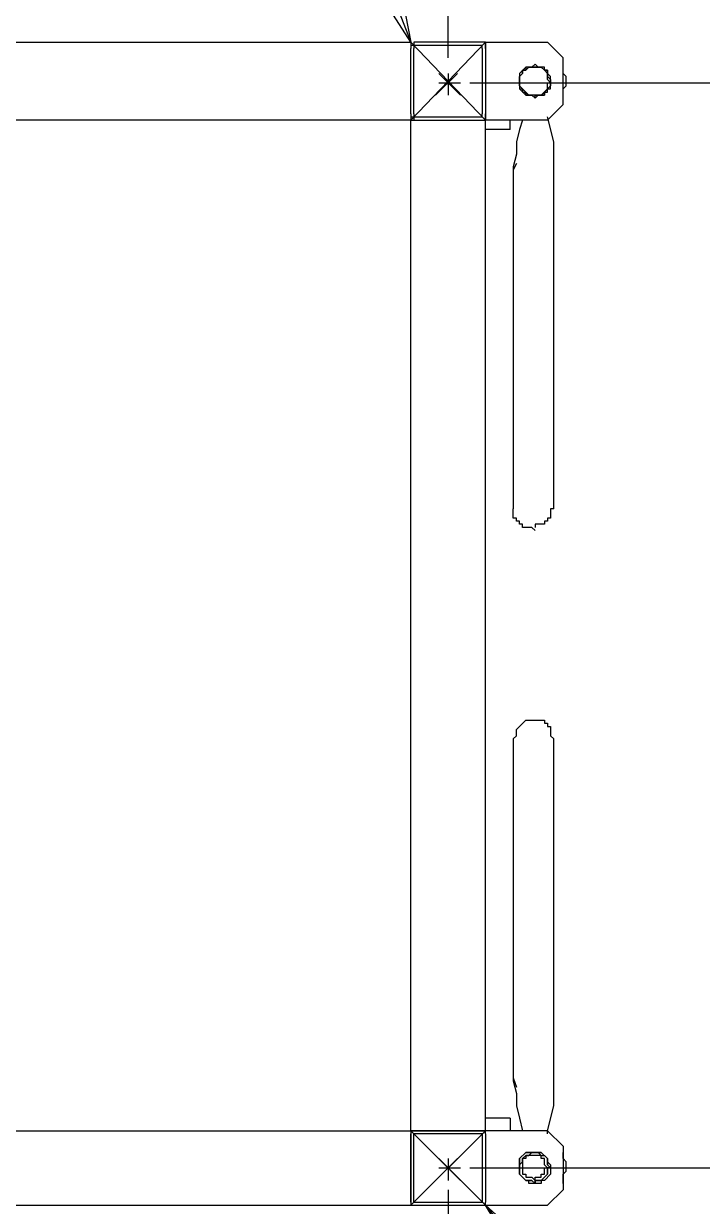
# Model space of a CAD drawing. Extents: x 41 to 1544, y 35 to 1189.
# Drawn here: x 1385.1 to 1437.6, y 559.8 to 651.1 of the extents above; entities that cross this region are included whole.
import ezdxf

# ---------------------------------------------------------------- set-up
doc = ezdxf.new("R2010")
doc.units = 0
doc.layers.add('2345-64C-02_Sort_layout', color=7, linetype='CONTINUOUS')

msp = doc.modelspace()

# ---------------------------------------------------------------- linework, layer by layer
at = {"layer": '2345-64C-02_Sort_layout', "color": 7}
for points in [[(1389.6, 714.96), (1415.04, 649.68), (1411.6801, 654.96), (1413.84, 655.92), (1415.04, 649.68)], [(1417.92, 648.48), (1417.92, 694.08)], [(1417.92, 648.48), (1417.92, 676.08)], [(1225.2, 649.68), (1415.04, 649.68), (1415.0399, 649.2)], [(1415.28, 649.68), (1415.28, 649.44), (1415.0399, 649.44), (1415.0399, 649.2)], [(1415.04, 649.68), (1420.8, 643.68)], [(1415.04, 643.68), (1420.8, 649.68)], [(1415.04, 644.16), (1415.04, 649.2)], [(1415.04, 644.16), (1415.04, 649.2)], [(1420.5601, 649.68), (1415.28, 649.68)], [(1420.5601, 649.44), (1415.28, 649.44), (1415.28, 649.2)], [(1415.28, 644.16), (1415.28, 649.2)], [(1420.8, 649.2), (1420.7999, 649.68), (1420.5599, 649.68)], [(1420.5601, 649.2), (1420.5599, 649.44)], [(1420.5601, 649.2), (1420.5601, 644.16)], [(1420.8, 649.68), (1420.8, 649.2)], [(1420.8, 649.68), (1425.6, 649.68)], [(1420.8, 649.2), (1420.8, 644.16)], [(1426.8, 648.48), (1425.6, 649.68)], [(1426.8, 644.88), (1426.8, 648.48)], [(1418.64, 647.28), (1416.96, 645.6)], [(1417.2, 647.28), (1418.88, 645.6)], [(1417.92, 647.28), (1417.92, 645.6)], [(1425.84, 646.56), (1425.84, 647.04), (1425.6, 647.28), (1425.6, 647.52), (1425.36, 647.52), (1425.36, 647.76), (1424.88, 647.76), (1424.64, 648), (1424.4, 647.76), (1423.9199, 647.76), (1423.9199, 647.52), (1423.6799, 647.52), (1423.6799, 647.28), (1423.4399, 647.04), (1423.4399, 646.32), (1423.6799, 646.08), (1423.6799, 645.84), (1423.9199, 645.84), (1423.9199, 645.6), (1424.4, 645.6), (1424.64, 645.36), (1424.88, 645.6), (1425.36, 645.6), (1425.36, 645.84), (1425.6, 645.84), (1425.6, 646.08), (1425.84, 646.32), (1425.84, 646.56)], [(1424.64, 647.76), (1423.9199, 647.76), (1423.4399, 647.28), (1423.4399, 646.08), (1423.9199, 645.6), (1424.4, 645.6), (1424.64, 645.36), (1424.64, 645.6), (1425.12, 645.6), (1425.6, 646.08), (1425.6, 646.56), (1425.84, 646.56), (1425.6, 646.8), (1425.6, 647.28), (1425.36, 647.52), (1425.12, 647.76), (1424.88, 647.76), (1424.64, 647.76), (1425.12, 647.76), (1425.36, 647.52), (1425.6, 647.52), (1425.6, 647.04), (1425.84, 646.8), (1425.84, 646.32), (1425.36, 645.84), (1425.36, 645.6), (1423.9199, 645.6), (1423.9199, 645.84), (1423.4399, 646.32), (1423.4399, 646.56), (1423.4399, 646.8), (1423.4399, 647.04), (1423.6799, 647.28), (1423.6799, 647.52), (1423.9199, 647.52), (1424.1599, 647.76), (1424.64, 647.76)], [(1424.64, 645.36), (1424.88, 645.6), (1425.12, 645.6), (1425.36, 645.84), (1425.6, 645.84), (1425.6, 646.08), (1425.84, 646.08), (1425.84, 647.04), (1425.6, 647.28), (1425.6, 647.52), (1425.36, 647.52), (1425.12, 647.76), (1424.1599, 647.76), (1423.9199, 647.52), (1423.6799, 647.52), (1423.6799, 647.28), (1423.4399, 647.04), (1423.4399, 646.8), (1423.4399, 646.08), (1423.6799, 646.08), (1423.6799, 645.84), (1423.9199, 645.84), (1424.1599, 645.6), (1424.4, 645.6), (1424.64, 645.36)], [(1424.64, 647.76), (1424.88, 647.76)], [(1426.8, 645.6), (1426.7999, 646.08), (1427.0399, 646.32), (1427.0399, 647.04), (1426.7999, 647.28), (1426.7999, 647.76)], [(1417.2, 646.56), (1418.88, 646.56)], [(1419.6, 646.56), (1448.4, 646.56)], [(1424.64, 645.6), (1424.4, 645.6)], [(1425.12, 645.6), (1424.88, 645.6), (1424.64, 645.6)], [(1425.6, 643.68), (1426.8, 644.88)], [(1415.04, 644.16), (1415.0399, 643.68), (1374.24, 643.68)], [(1415.04, 644.16), (1415.0399, 643.92), (1415.28, 643.92), (1415.28, 643.68)], [(1415.04, 643.68), (1420.8, 643.68)], [(1415.04, 565.68), (1415.04, 643.68)], [(1415.28, 644.16), (1415.28, 643.92), (1420.5601, 643.92)], [(1415.28, 643.68), (1420.5601, 643.68)], [(1420.5601, 643.92), (1420.5599, 644.16)], [(1420.5601, 643.68), (1420.7999, 643.68), (1420.7999, 644.16)], [(1420.8, 644.16), (1420.8, 643.68)], [(1420.8, 565.68), (1420.8, 643.68)], [(1425.6, 643.68), (1420.8, 643.68)], [(1422.72, 642.96), (1422.72, 643.68)], [(1423.6801, 643.68), (1423.4399, 642.96), (1423.2, 642), (1423.2, 641.04), (1422.96, 640.08)], [(1426.08, 640.08), (1426.08, 642), (1425.6, 643.92)], [(1422.72, 642.96), (1420.8, 642.96)], [(1423.2, 640.32), (1422.96, 639.84)], [(1422.96, 640.08), (1422.96, 622.08)], [(1426.08, 639.84), (1426.08, 640.32)], [(1426.08, 622.08), (1426.08, 640.08)], [(1422.96, 622.08), (1422.96, 613.68)], [(1426.08, 613.68), (1426.08, 622.08)], [(1424.64, 612), (1424.4, 612.24), (1423.6799, 612.24), (1423.6799, 612.48), (1423.4399, 612.48), (1423.4399, 612.72), (1423.2, 612.72), (1423.2, 612.96), (1422.96, 612.96), (1422.96, 613.68)], [(1426.08, 613.68), (1425.84, 613.68), (1425.84, 612.96), (1425.6, 612.96), (1425.6, 612.72), (1425.36, 612.72), (1425.36, 612.48), (1424.64, 612.48), (1424.64, 612.24)], [(1422.96, 595.92), (1423.2, 596.16), (1423.2, 596.64), (1423.9199, 597.36), (1424.64, 597.36)], [(1424.64, 597.36), (1425.36, 597.36), (1425.36, 597.12), (1425.6, 597.12), (1425.6, 596.88), (1425.84, 596.88), (1425.84, 596.16), (1426.08, 595.92)], [(1422.96, 595.92), (1422.96, 587.28)], [(1426.08, 587.28), (1426.08, 595.92)], [(1422.96, 587.28), (1422.96, 569.52)], [(1426.08, 569.52), (1426.08, 587.28)], [(1422.96, 569.76), (1423.2, 569.04)], [(1426.08, 569.28), (1426.08, 569.76)], [(1422.96, 569.52), (1423.2, 568.56), (1423.2, 567.6), (1423.4399, 566.64), (1423.6799, 565.68)], [(1425.6, 565.44), (1425.6, 565.68), (1426.08, 567.6), (1426.08, 569.52)], [(1422.72, 566.64), (1420.8, 566.64)], [(1422.72, 566.64), (1422.72, 565.68)], [(1374.24, 565.68), (1415.04, 565.68)], [(1415.28, 565.68), (1415.0399, 565.68), (1415.0399, 565.44)], [(1415.04, 565.68), (1420.8, 565.68)], [(1415.04, 565.68), (1415.04, 559.92)], [(1420.8, 559.92), (1415.04, 565.68)], [(1415.04, 559.92), (1420.8, 565.68)], [(1415.04, 560.16), (1415.04, 565.44)], [(1420.5601, 565.68), (1415.28, 565.68)], [(1420.5601, 565.44), (1415.28, 565.44)], [(1415.28, 560.16), (1415.28, 565.44)], [(1420.8, 565.44), (1420.7999, 565.68), (1420.5599, 565.68)], [(1420.5601, 565.44), (1420.5599, 565.44)], [(1420.5601, 565.44), (1420.5601, 560.16)], [(1420.8, 565.44), (1420.8, 565.68)], [(1425.6, 565.68), (1420.8, 565.68)], [(1420.8, 565.44), (1420.8, 560.16)], [(1426.8, 564.48), (1425.6, 565.68)], [(1426.8, 564.48), (1426.8, 561.12)], [(1418.64, 563.52), (1416.96, 561.84)], [(1417.2, 563.52), (1418.88, 561.84)], [(1417.92, 563.52), (1417.92, 561.84)], [(1425.84, 562.8), (1425.6, 562.8), (1425.6, 562.32), (1425.12, 561.84), (1424.64, 561.84), (1424.64, 561.6), (1424.4, 561.84), (1423.9199, 561.84), (1423.4399, 562.32), (1423.4399, 563.52), (1423.9199, 564), (1425.12, 564), (1425.6, 563.52), (1425.6, 563.28), (1425.6, 563.04), (1425.84, 562.8)], [(1424.64, 564), (1425.12, 564), (1425.6, 563.52), (1425.6, 563.04), (1425.84, 562.8), (1425.6, 562.8), (1425.6, 562.32), (1425.12, 561.84), (1424.64, 561.84), (1424.64, 561.6), (1424.4, 561.84), (1423.9199, 561.84), (1423.4399, 562.32), (1423.4399, 563.52), (1423.9199, 564), (1424.16, 564), (1424.4, 564), (1424.64, 564)], [(1424.64, 564), (1424.88, 564), (1425.12, 563.76), (1425.36, 563.76), (1425.6, 563.52), (1425.6, 563.28), (1425.84, 563.04), (1425.84, 562.32), (1425.36, 561.84), (1425.12, 561.84), (1425.12, 561.6), (1424.1599, 561.6), (1424.1599, 561.84), (1423.9199, 561.84), (1423.92, 561.84), (1423.4399, 562.32), (1423.4399, 563.04), (1423.6799, 563.28), (1423.6799, 563.52), (1423.9199, 563.76), (1424.1599, 563.76), (1424.4, 564), (1424.64, 564)], [(1424.64, 561.6), (1424.64, 561.84), (1425.12, 561.84), (1425.6, 562.32), (1425.6, 562.8), (1425.84, 562.8), (1425.6, 563.04), (1425.6, 563.52), (1425.12, 564), (1423.9199, 564), (1423.4399, 563.52), (1423.4399, 562.32), (1423.9199, 561.84), (1424.16, 561.84), (1424.4, 561.84), (1424.64, 561.6)], [(1424.64, 563.76), (1423.9199, 563.76), (1423.9199, 563.52), (1423.6799, 563.52), (1423.6799, 562.32), (1423.9199, 562.32), (1423.9199, 562.08), (1424.4, 562.08), (1424.64, 561.84), (1424.64, 562.08), (1425.12, 562.08), (1425.12, 562.32), (1425.36, 562.32), (1425.36, 562.8), (1425.6, 562.8), (1425.36, 563.04), (1425.36, 563.52), (1425.12, 563.52), (1425.12, 563.76), (1424.88, 563.76), (1424.64, 563.76)], [(1426.8, 561.6), (1426.7999, 562.32), (1427.0399, 562.56), (1427.0399, 563.28), (1426.7999, 563.52), (1426.7999, 564)], [(1417.2, 562.8), (1418.88, 562.8)], [(1419.6, 562.8), (1448.4, 562.8)], [(1417.92, 561.12), (1417.92, 525.84)], [(1425.6, 559.92), (1426.8, 561.12)], [(1374.24, 559.92), (1415.04, 559.92)], [(1415.04, 560.16), (1415.0399, 559.92), (1415.28, 559.92)], [(1415.28, 560.16), (1420.5601, 560.16)], [(1415.28, 559.92), (1420.5601, 559.92)], [(1420.5601, 560.16), (1420.5599, 560.16)], [(1420.5601, 559.92), (1420.7999, 559.92), (1420.7999, 560.16)], [(1420.8, 559.92), (1420.8, 560.16)], [(1420.8, 559.92), (1425.6, 559.92)], [(1448.88, 526.32), (1420.8, 559.92), (1425.6, 555.6), (1424.16, 554.4), (1420.8, 559.92)]]:
    msp.add_lwpolyline(points, dxfattribs=at)

doc.saveas('drawing.dxf')
